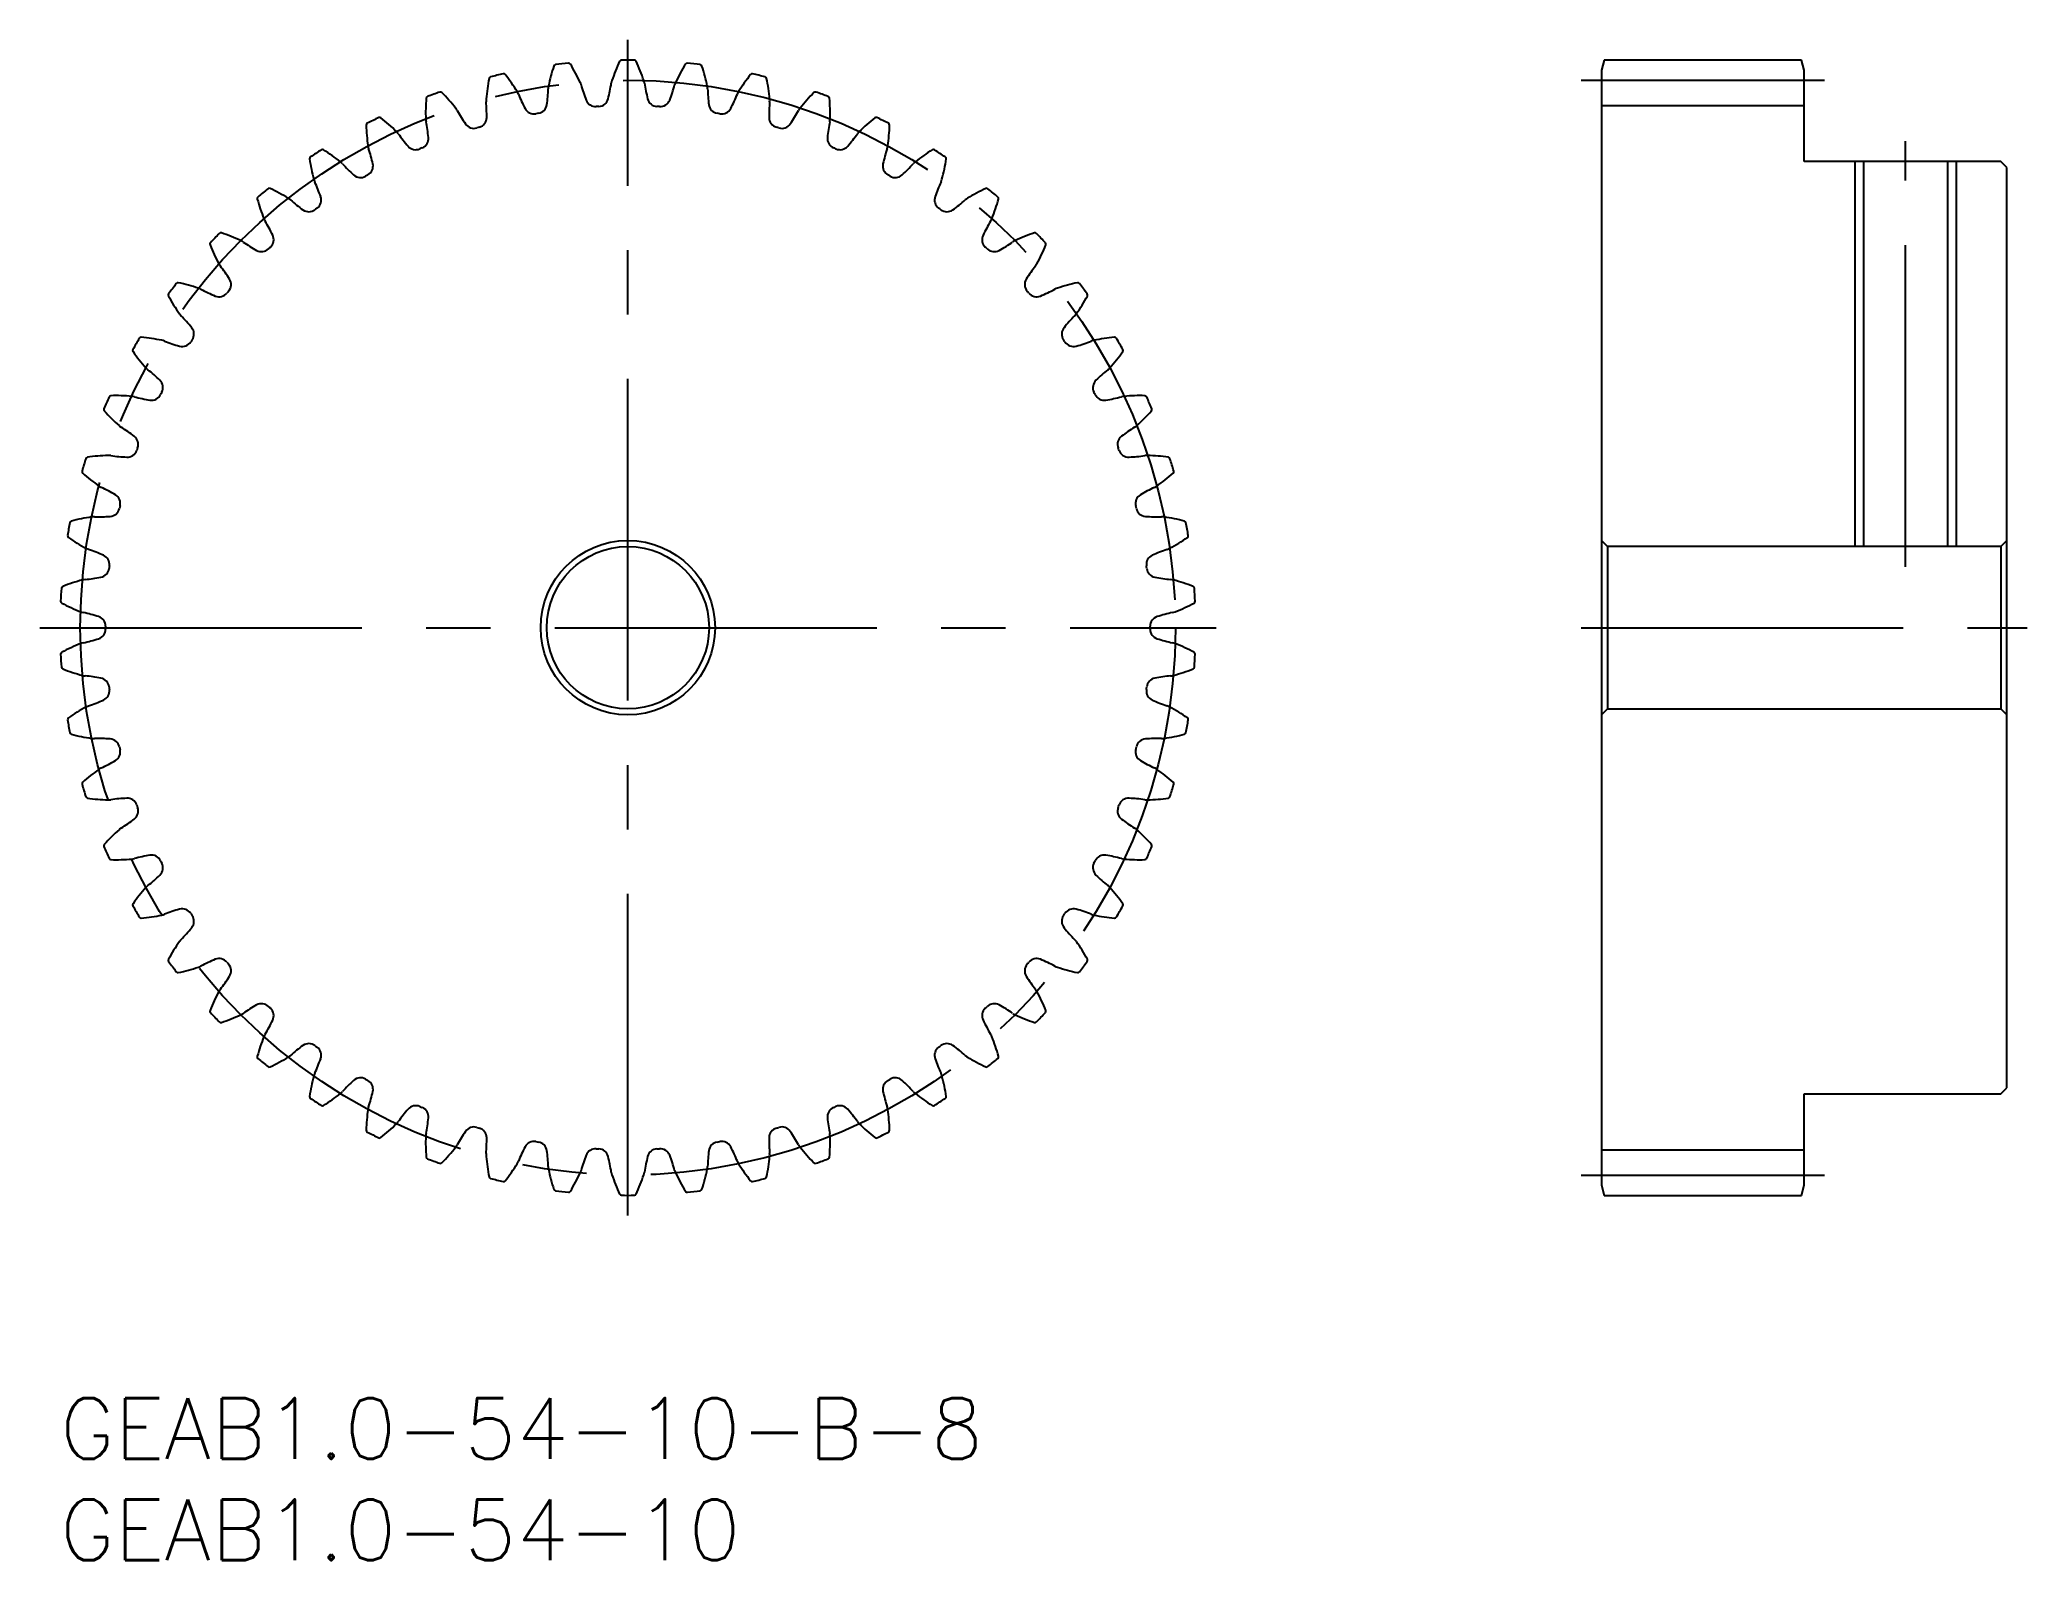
# Model space of a CAD drawing. Extents: x -1 to 97, y -8 to 67.
import ezdxf

# ---------------------------------------------------------------- set-up
doc = ezdxf.new("R2010")
doc.units = 0
doc.header["$LTSCALE"] = 0.5
doc.linetypes.add('CENTER', pattern=[50.8, 31.75, -6.35, 6.35, -6.35])
for name, color, linetype in [('MSM_CENTER', 1, 'CENTER'), ('MSM_CONTINUOUS', 7, 'CONTINUOUS'), ('MSM_NARROW', 5, 'CONTINUOUS'), ('MSM_PART_NUMBER', 7, 'CONTINUOUS')]:
    doc.layers.add(name, color=color, linetype=linetype)
doc.styles.get("Standard").update_dxf_attribs({"font": 'txt.shx', "height": 2, "bigfont": 'bigfont.shx'})

# ---------------------------------------------------------------- blocks, each defined once
blk = doc.blocks.new('*U3')
at = {"layer": 'MSM_PART_NUMBER'}
blk.add_text('GEAB1.0-54-10-B-8', height=3, dxfattribs=at).set_placement((0, -3))
blk = doc.blocks.new('*U4')
at = {"layer": 'MSM_PART_NUMBER'}
blk.add_text('GEAB1.0-54-10', height=3, dxfattribs=at).set_placement((0, -8))

msp = doc.modelspace()

# ---------------------------------------------------------------- linework, layer by layer
at = {"layer": 'MSM_CENTER'}
for p, q in [((28, 9), (28, 67)), ((75, 65), (87, 65)), ((91, 41), (91, 62)), ((-1, 38), (57, 38)), ((75, 38), (97, 38)), ((75, 11), (87, 11))]:
    msp.add_line(p, q, dxfattribs=at)
msp.add_circle((28, 38), 27, dxfattribs=at)
at = {"layer": 'MSM_CONTINUOUS'}
for p, q in [((76.134, 66), (76, 65.5)), ((85.866, 66), (76.134, 66)), ((86, 65.5), (85.866, 66)), ((76, 65.5), (76, 10.5)), ((86, 61), (86, 65.5)), ((76, 63.75), (86, 63.75)), ((95.7, 61), (86, 61)), ((88.933, 61), (88.933, 42)), ((93.067, 61), (93.067, 42)), ((96, 60.7), (95.7, 61)), ((96, 15.3), (96, 60.7)), ((76, 42.3), (76.3, 42)), ((95.7, 42), (96, 42.3)), ((95.7, 42), (76.3, 42)), ((76.3, 42), (76.3, 34)), ((95.7, 42), (95.7, 34)), ((76.3, 34), (76, 33.7)), ((76.3, 34), (95.7, 34)), ((96, 33.7), (95.7, 34)), ((86, 10.5), (86, 15)), ((86, 15), (95.7, 15)), ((95.7, 15), (96, 15.3)), ((76, 12.25), (86, 12.25)), ((76, 10.5), (76.134, 10)), ((76.134, 10), (85.866, 10)), ((85.866, 10), (86, 10.5))]:
    msp.add_line(p, q, dxfattribs=at)
for radius in [4.3, 4]:
    msp.add_circle((28, 38), radius, dxfattribs=at)
for centre, radius, start, end in [((32.901, 62.895), 9, 161.81425, 168.33333), ((24.445, 65.673), 0.1, 97.31953, 161.81425), ((28, 38), 28, 96.0138, 97.31953), ((25.077, 65.746), 0.1, 31.51909, 96.0138), ((17.49, 61.094), 9, 25, 31.51909), ((35.758, 62.158), 9, 155.14758, 161.66667), ((27.682, 65.898), 0.1, 90.65287, 155.14758), ((28, 38), 28, 89.34713, 90.65287), ((28.318, 65.898), 0.1, 24.85242, 89.34713), ((20.242, 62.158), 9, 18.33333, 24.85242), ((38.51, 61.094), 9, 148.48091, 155), ((30.923, 65.746), 0.1, 83.9862, 148.4809), ((28, 38), 28, 82.68047, 83.9862), ((31.555, 65.673), 0.1, 18.18575, 82.68041), ((23.099, 62.895), 9, 11.66667, 18.18575), ((29.978, 63.296), 9, 168.48091, 175), ((21.257, 65.073), 0.1, 103.9862, 168.48091), ((28, 38), 28, 102.68047, 103.9862), ((21.876, 65.22), 0.1, 38.18575, 102.68047), ((14.88, 59.717), 9, 31.66667, 38.18575), ((24.897, 64.548), 0.827, 168.33332, 177.90308), ((24.897, 64.548), 0.827, 15.43026, 25), ((33.702, 66.979), 8.308, 195.4376, 200.83975), ((18.972, 66.121), 8.308, 345.82692, 351.22906), ((28, 64.728), 0.827, 161.66666, 171.23641), ((28, 64.728), 0.827, 8.76359, 18.33333), ((37.028, 66.121), 8.308, 188.77094, 194.17308), ((22.298, 66.979), 8.308, 339.16025, 344.5624), ((31.103, 64.548), 0.827, 154.99998, 164.56974), ((31.103, 64.548), 0.827, 2.09692, 11.66668), ((41.12, 59.717), 9, 141.81424, 148.33333), ((34.124, 65.22), 0.1, 77.31953, 141.81423), ((28, 38), 28, 76.0138, 77.31953), ((34.743, 65.073), 0.1, 11.51909, 76.01374), ((26.022, 63.296), 9, 5, 11.51909), ((27.028, 63.354), 9, 175.14758, 181.66667), ((18.16, 64.107), 0.1, 110.65287, 175.14758), ((28, 38), 28, 109.34713, 110.65287), ((18.757, 64.324), 0.1, 44.85242, 109.34713), ((12.448, 58.047), 9, 38.33333, 44.85242), ((21.836, 64.008), 0.827, 174.99999, 184.56974), ((12.73, 63.281), 8.308, 359.16025, 4.5624), ((21.836, 64.008), 0.827, 22.09692, 31.66667), ((30.3, 67.445), 8.308, 202.10427, 207.50641), ((23.509, 63.863), 0.5, 279.85097, 352.49359), ((15.768, 64.883), 8.308, 352.49359, 357.89573), ((26.406, 64.202), 0.5, 200.83975, 273.48237), ((28, 38), 25.75, 93.1843, 93.48237), ((26.542, 64.209), 0.5, 273.1843, 345.82692), ((29.458, 64.209), 0.5, 194.17308, 266.8157), ((28, 38), 25.75, 86.51763, 86.8157), ((29.594, 64.202), 0.5, 266.51763, 339.16025), ((40.232, 64.883), 8.308, 182.10427, 187.50641), ((32.491, 63.863), 0.5, 187.50641, 260.14898), ((25.7, 67.445), 8.308, 332.49359, 337.89573), ((34.164, 64.008), 0.827, 148.33332, 157.90308), ((43.27, 63.281), 8.308, 175.4376, 180.83975), ((34.164, 64.008), 0.827, 355.43026, 5.00001), ((43.552, 58.047), 9, 135.14758, 141.66667), ((37.243, 64.324), 0.1, 70.65287, 135.14756), ((28, 38), 28, 69.34713, 70.65287), ((37.84, 64.107), 0.1, 4.85242, 69.34707), ((28.972, 63.354), 9, 358.33333, 4.85242), ((15.195, 62.788), 0.1, 117.31953, 181.81425), ((24.091, 63.07), 9, 181.81425, 188.33333), ((28, 38), 28, 116.0138, 117.31953), ((15.763, 63.073), 0.1, 51.51909, 116.0138), ((10.225, 56.106), 9, 45, 51.51909), ((18.858, 63.116), 0.827, 181.66666, 191.23641), ((9.898, 61.337), 8.308, 5.82692, 11.22906), ((18.858, 63.116), 0.827, 28.76359, 38.33333), ((26.866, 67.513), 8.308, 208.77094, 214.17308), ((20.406, 63.128), 0.5, 214.17308, 286.8157), ((20.537, 63.167), 0.5, 286.51764, 359.16025), ((23.375, 63.839), 0.5, 207.50641, 280.14904), ((28, 38), 25.75, 99.85096, 100.14904), ((28, 38), 25.75, 79.85096, 80.14904), ((32.625, 63.839), 0.5, 259.85096, 332.49359), ((35.463, 63.167), 0.5, 180.83975, 253.48237), ((35.594, 63.128), 0.5, 253.1843, 325.82692), ((29.134, 67.513), 8.308, 325.82692, 331.22906), ((37.142, 63.116), 0.827, 141.66665, 151.23641), ((46.102, 61.337), 8.308, 168.77094, 174.17308), ((37.142, 63.116), 0.827, 348.76359, 358.33334), ((45.775, 56.106), 9, 128.48091, 135), ((40.237, 63.073), 0.1, 63.9862, 128.4809), ((28, 38), 28, 62.68047, 63.9862), ((31.909, 63.07), 9, 351.66667, 358.18575), ((40.805, 62.788), 0.1, 358.18575, 62.68041), ((16.004, 61.885), 0.827, 188.33332, 197.90308), ((16.004, 61.885), 0.827, 35.43026, 45), ((23.447, 67.182), 8.308, 215.4376, 220.83975), ((17.54, 62.076), 0.5, 220.83975, 293.48237), ((17.666, 62.13), 0.5, 293.1843, 5.82692), ((28, 38), 25.75, 106.51763, 106.8157), ((28, 38), 25.75, 73.1843, 73.48237), ((38.334, 62.13), 0.5, 174.17308, 246.81565), ((38.46, 62.076), 0.5, 246.51763, 319.16025), ((32.553, 67.182), 8.308, 319.16025, 324.5624), ((39.996, 61.885), 0.827, 134.99998, 144.56974), ((39.996, 61.885), 0.827, 342.09692, 351.66668), ((12.404, 61.134), 0.1, 123.9862, 188.48091), ((21.207, 62.446), 9, 188.48091, 195), ((28, 38), 28, 122.68047, 123.9862), ((12.935, 61.483), 0.1, 58.18575, 122.68047), ((8.244, 53.92), 9, 51.66667, 58.18575), ((13.313, 60.331), 0.827, 42.09692, 51.66667), ((20.09, 66.456), 8.308, 222.10427, 227.50641), ((14.934, 60.767), 0.5, 299.85097, 12.49359), ((7.311, 59.078), 8.308, 12.49359, 17.89573), ((28, 38), 25.75, 113.1843, 113.48237), ((28, 38), 25.75, 66.51763, 66.81571), ((41.066, 60.767), 0.5, 167.50641, 240.14898), ((48.689, 59.078), 8.308, 162.10427, 167.50641), ((35.91, 66.456), 8.308, 312.49359, 317.89573), ((42.687, 60.331), 0.827, 128.33332, 137.90308), ((47.756, 53.92), 9, 121.81424, 128.33333), ((43.065, 61.483), 0.1, 57.31953, 121.81423), ((28, 38), 28, 56.0138, 57.31953), ((34.793, 62.446), 9, 345, 351.51909), ((43.596, 61.134), 0.1, 351.51909, 56.01374), ((13.313, 60.331), 0.827, 194.99999, 204.56974), ((5.004, 56.534), 8.308, 19.16025, 24.5624), ((14.816, 60.699), 0.5, 227.50641, 300.14904), ((28, 38), 25.75, 119.85096, 120.14904), ((28, 38), 25.75, 59.85096, 60.14904), ((41.184, 60.699), 0.5, 239.85096, 312.49359), ((50.996, 56.534), 8.308, 155.4376, 160.83975), ((42.687, 60.331), 0.827, 335.43026, 345.00001), ((9.824, 59.167), 0.1, 130.65287, 195.14758), ((18.415, 61.493), 9, 195.14758, 201.66667), ((28, 38), 28, 129.34713, 130.65287), ((10.311, 59.576), 0.1, 64.85242, 129.34712), ((6.529, 51.519), 9, 58.33333, 64.85242), ((10.819, 58.475), 0.827, 48.76359, 58.33333), ((16.84, 65.345), 8.308, 228.77094, 234.17308), ((12.379, 59.096), 0.5, 306.51764, 19.16025), ((43.621, 59.096), 0.5, 160.83975, 233.48232), ((39.16, 65.345), 8.308, 305.82692, 311.22906), ((45.181, 58.475), 0.827, 121.66665, 131.23641), ((49.471, 51.519), 9, 115.14758, 121.66667), ((45.689, 59.576), 0.1, 50.65287, 115.14757), ((28, 38), 28, 49.34713, 50.65287), ((37.585, 61.493), 9, 338.33333, 344.85242), ((46.176, 59.167), 0.1, 344.85242, 49.34707), ((10.819, 58.475), 0.827, 201.66666, 211.23641), ((3.008, 53.739), 8.308, 25.82692, 31.22906), ((12.27, 59.015), 0.5, 234.17308, 306.8157), ((28, 38), 25.75, 126.51763, 126.8157), ((28, 38), 25.75, 53.1843, 53.48237), ((43.73, 59.015), 0.5, 233.1843, 305.82692), ((52.992, 53.739), 8.308, 148.77094, 154.17308), ((45.181, 58.475), 0.827, 328.76359, 338.33334), ((7.489, 56.914), 0.1, 137.31953, 201.81425), ((15.752, 60.221), 9, 201.81425, 208.33333), ((28, 38), 28, 136.0138, 137.31953), ((7.926, 57.376), 0.1, 71.51909, 136.01379), ((5.105, 48.935), 9, 65, 71.51909), ((8.558, 56.342), 0.827, 55.43026, 65), ((13.741, 63.865), 8.308, 235.4376, 240.83975), ((10.036, 57.14), 0.5, 313.1843, 25.82692), ((45.964, 57.14), 0.5, 154.17308, 226.8157), ((42.259, 63.865), 8.308, 299.16025, 304.5624), ((47.442, 56.342), 0.827, 114.99999, 124.56974), ((50.895, 48.935), 9, 108.48091, 115), ((48.074, 57.376), 0.1, 43.9862, 108.4809), ((28, 38), 28, 42.68047, 43.9862), ((40.248, 60.221), 9, 331.66667, 338.18575), ((48.511, 56.914), 0.1, 338.18575, 42.68041), ((8.558, 56.342), 0.827, 208.33332, 217.90308), ((9.937, 57.047), 0.5, 240.83975, 313.48237), ((28, 38), 25.75, 133.1843, 133.48237), ((28, 38), 25.75, 46.51763, 46.8157), ((46.063, 57.047), 0.5, 226.51763, 299.16025), ((47.442, 56.342), 0.827, 322.09692, 331.66668), ((28, 38), 28, 142.68047, 143.9862), ((5.812, 54.915), 0.1, 78.18575, 142.68046), ((3.99, 46.203), 9, 71.66667, 78.18575), ((1.35, 50.731), 8.308, 32.49359, 37.89573), ((7.935, 54.925), 0.5, 319.85096, 32.49359), ((48.065, 54.925), 0.5, 147.50641, 220.14904), ((54.65, 50.731), 8.308, 142.10427, 147.50641), ((52.01, 46.203), 9, 101.81424, 108.33333), ((50.188, 54.915), 0.1, 37.31953, 101.81423), ((28, 38), 28, 36.0138, 37.31953), ((5.432, 54.405), 0.1, 143.9862, 208.48091), ((13.255, 58.649), 9, 208.48091, 215), ((6.561, 53.961), 0.827, 62.09692, 71.66667), ((10.835, 62.035), 8.308, 242.10427, 247.50641), ((7.848, 54.821), 0.5, 247.50641, 320.14904), ((28, 38), 25.75, 139.85096, 140.14904), ((28, 38), 25.75, 39.85096, 40.14904), ((48.152, 54.821), 0.5, 219.85096, 292.49359), ((45.165, 62.035), 8.308, 292.49359, 297.89573), ((49.439, 53.961), 0.827, 108.33332, 117.90308), ((42.745, 58.649), 9, 325, 331.51909), ((50.568, 54.405), 0.1, 331.51909, 36.01375), ((6.561, 53.961), 0.827, 214.99999, 224.56974), ((0.052, 47.551), 8.308, 39.16025, 44.5624), ((55.948, 47.551), 8.308, 135.4376, 140.83975), ((49.439, 53.961), 0.827, 315.43026, 325.00001), ((28, 38), 28, 149.34713, 150.65287), ((3.998, 52.224), 0.1, 84.85242, 149.34711), ((3.2, 43.36), 9, 78.33333, 84.85242), ((4.853, 51.364), 0.827, 68.76359, 78.33333), ((8.16, 59.879), 8.308, 248.77094, 254.17308), ((6.031, 52.368), 0.5, 254.17308, 326.8157), ((28, 38), 25.75, 146.51763, 146.8157), ((6.106, 52.482), 0.5, 326.51763, 39.16025), ((49.894, 52.482), 0.5, 140.83975, 213.48237), ((28, 38), 25.75, 33.1843, 33.48237), ((49.969, 52.368), 0.5, 213.1843, 285.82692), ((47.84, 59.879), 8.308, 285.82692, 291.22906), ((51.147, 51.364), 0.827, 101.66665, 111.23641), ((52.8, 43.36), 9, 95.14758, 101.66667), ((52.002, 52.224), 0.1, 30.65287, 95.14757), ((28, 38), 28, 29.34713, 30.65287), ((3.681, 51.674), 0.1, 150.65287, 215.14758), ((10.958, 56.797), 9, 215.14758, 221.66667), ((45.042, 56.797), 9, 318.33333, 324.85242), ((52.319, 51.674), 0.1, 324.85242, 29.34708), ((4.853, 51.364), 0.827, 221.66666, 231.23641), ((-0.868, 44.242), 8.308, 45.82692, 51.22906), ((4.573, 49.842), 0.5, 333.1843, 45.82692), ((51.427, 49.842), 0.5, 134.17308, 206.8157), ((56.868, 44.242), 8.308, 128.77094, 134.17308), ((51.147, 51.364), 0.827, 308.76359, 318.33334), ((28, 38), 28, 156.0138, 157.31953), ((2.509, 49.342), 0.1, 91.51909, 156.01378), ((2.745, 40.445), 9, 85, 91.51909), ((3.458, 48.587), 0.827, 75.43026, 85), ((5.755, 57.428), 8.308, 255.4376, 260.83975), ((4.512, 49.72), 0.5, 260.83975, 333.48237), ((28, 38), 25.75, 153.1843, 153.48237), ((28, 38), 25.75, 26.51763, 26.8157), ((51.488, 49.72), 0.5, 206.51763, 279.16025), ((50.245, 57.428), 8.308, 279.16025, 284.5624), ((52.542, 48.587), 0.827, 94.99998, 104.56974), ((53.255, 40.445), 9, 88.48091, 95), ((53.491, 49.342), 0.1, 23.9862, 88.4809), ((28, 38), 28, 22.68047, 23.9862), ((2.258, 48.758), 0.1, 157.31953, 221.81425), ((8.891, 54.692), 9, 221.81425, 228.33333), ((47.109, 54.692), 9, 311.66667, 318.18575), ((53.742, 48.758), 0.1, 318.18575, 22.68041), ((3.458, 48.587), 0.827, 228.33332, 237.90308), ((-1.397, 40.848), 8.308, 52.49359, 57.89573), ((3.357, 47.042), 0.5, 339.85096, 52.49359), ((52.643, 47.042), 0.5, 127.50641, 200.14904), ((57.397, 40.848), 8.308, 122.10427, 127.50641), ((52.542, 48.587), 0.827, 302.09692, 311.66668), ((28, 38), 28, 162.68047, 163.9862), ((1.365, 46.306), 0.1, 98.18575, 162.68046), ((2.632, 37.497), 9, 91.66667, 98.18575), ((2.395, 45.666), 0.827, 82.09692, 91.66667), ((3.649, 54.714), 8.308, 262.10427, 267.50641), ((3.31, 46.914), 0.5, 267.50641, 340.14898), ((28, 38), 25.75, 159.85096, 160.14904), ((28, 38), 25.75, 19.85096, 20.14904), ((52.69, 46.914), 0.5, 199.85096, 272.49359), ((52.351, 54.714), 8.308, 272.49359, 277.89573), ((53.605, 45.666), 0.827, 88.33332, 97.90308), ((53.368, 37.497), 9, 81.81425, 88.33333), ((54.635, 46.306), 0.1, 17.31953, 81.81424), ((28, 38), 28, 16.0138, 17.31953), ((1.183, 45.697), 0.1, 163.9862, 228.48091), ((7.082, 52.36), 9, 228.48091, 235), ((48.918, 52.36), 9, 305, 311.51909), ((54.817, 45.697), 0.1, 311.51909, 16.01375), ((2.395, 45.666), 0.827, 235, 244.56974), ((-1.529, 37.416), 8.308, 59.16025, 64.5624), ((2.473, 44.12), 0.5, 346.51763, 59.16025), ((53.527, 44.12), 0.5, 120.83975, 193.48237), ((57.529, 37.416), 8.308, 115.4376, 120.83975), ((53.605, 45.666), 0.827, 295.43026, 305.00001), ((28, 38), 28, 169.34713, 170.65287), ((0.581, 43.158), 0.1, 104.85242, 169.34711), ((2.862, 34.555), 9, 98.33333, 104.85242), ((1.678, 42.641), 0.827, 88.76359, 98.33333), ((1.874, 51.774), 8.308, 268.77094, 274.17308), ((2.442, 43.987), 0.5, 274.17308, 346.8157), ((28, 38), 25.75, 166.51763, 166.8157), ((28, 38), 25.75, 13.1843, 13.48237), ((53.558, 43.987), 0.5, 193.1843, 265.82692), ((54.126, 51.774), 8.308, 265.82692, 271.22906), ((54.322, 42.641), 0.827, 81.66665, 91.23641), ((53.138, 34.555), 9, 75.14758, 81.66667), ((55.419, 43.158), 0.1, 10.65287, 75.14757), ((28, 38), 28, 9.34713, 10.65287), ((0.47, 42.531), 0.1, 170.65287, 235.14758), ((5.556, 49.835), 9, 235.14758, 241.66667), ((50.444, 49.835), 9, 298.33333, 304.85242), ((55.53, 42.531), 0.1, 304.85242, 9.34708), ((1.678, 42.641), 0.827, 241.66667, 251.23641), ((-1.262, 33.992), 8.308, 65.82692, 71.22906), ((1.936, 41.115), 0.5, 353.1843, 65.82692), ((54.064, 41.115), 0.5, 114.17308, 186.8157), ((57.262, 33.992), 8.308, 108.77094, 114.17308), ((54.322, 42.641), 0.827, 288.76359, 298.33334), ((3.432, 31.66), 9, 105, 111.51909), ((1.317, 39.554), 0.827, 95.43026, 105), ((0.451, 48.648), 8.308, 275.4376, 280.83975), ((1.92, 40.98), 0.5, 280.83975, 353.48237), ((28, 38), 25.75, 173.1843, 173.48237), ((28, 38), 25.75, 6.51763, 6.8157), ((54.08, 40.98), 0.5, 186.51763, 259.16025), ((55.549, 48.648), 8.308, 259.16025, 264.5624), ((54.683, 39.554), 0.827, 74.99998, 84.56974), ((52.568, 31.66), 9, 68.48091, 75), ((28, 38), 28, 176.0138, 177.31953), ((0.131, 39.305), 0.1, 177.31953, 241.81425), ((0.167, 39.94), 0.1, 111.51909, 176.01378), ((4.334, 47.149), 9, 241.81425, 248.33333), ((51.666, 47.149), 9, 291.66667, 298.18575), ((55.833, 39.94), 0.1, 3.9862, 68.48091), ((55.869, 39.305), 0.1, 298.18575, 2.68041), ((28, 38), 28, 2.68047, 3.9862), ((1.317, 39.554), 0.827, 248.33333, 257.90308), ((-0.599, 30.622), 8.308, 72.49359, 77.89573), ((1.75, 38.068), 0.5, 359.85096, 72.49359), ((54.25, 38.068), 0.5, 107.50641, 180.14904), ((56.599, 30.622), 8.308, 102.10427, 107.50641), ((54.683, 39.554), 0.827, 282.09692, 291.66667), ((1.317, 36.446), 0.827, 102.09692, 111.66667), ((-0.599, 45.378), 8.308, 282.10427, 287.50641), ((1.75, 37.932), 0.5, 287.50641, 0.14904), ((28, 38), 25.75, 179.85096, 180.14904), ((28, 38), 25.75, 359.85096, 0.14904), ((54.25, 37.932), 0.5, 179.85096, 252.49359), ((56.599, 45.378), 8.308, 252.49359, 257.89573), ((54.683, 36.446), 0.827, 68.33332, 77.90308), ((0.131, 36.695), 0.1, 118.18575, 182.68044), ((28, 38), 28, 182.68047, 183.9862), ((4.334, 28.851), 9, 111.66667, 118.18575), ((51.666, 28.851), 9, 61.81425, 68.33333), ((55.869, 36.695), 0.1, 357.31953, 61.81424), ((28, 38), 28, 356.0138, 357.31953), ((0.167, 36.06), 0.1, 183.9862, 248.48091), ((3.432, 44.34), 9, 248.48091, 255), ((1.317, 36.446), 0.827, 255, 264.56974), ((0.451, 27.352), 8.308, 79.16025, 84.5624), ((1.92, 35.02), 0.5, 6.51763, 79.16025), ((54.08, 35.02), 0.5, 100.83975, 173.48237), ((55.549, 27.352), 8.308, 95.4376, 100.83975), ((54.683, 36.446), 0.827, 275.43026, 285.00001), ((52.568, 44.34), 9, 285, 291.51909), ((55.833, 36.06), 0.1, 291.51909, 356.01375), ((-1.262, 42.008), 8.308, 288.77094, 294.17308), ((1.936, 34.885), 0.5, 294.17308, 6.8157), ((28, 38), 25.75, 186.51763, 186.8157), ((54.064, 34.885), 0.5, 173.1843, 245.82692), ((28, 38), 25.75, 353.1843, 353.48237), ((57.262, 42.008), 8.308, 245.82692, 251.22906), ((0.47, 33.469), 0.1, 124.85242, 189.3471), ((28, 38), 28, 189.34713, 190.65287), ((5.556, 26.165), 9, 118.33333, 124.85242), ((1.678, 33.359), 0.827, 108.76359, 118.33333), ((54.322, 33.359), 0.827, 61.66665, 71.23641), ((50.444, 26.165), 9, 55.14758, 61.66667), ((28, 38), 28, 349.34713, 350.65287), ((55.53, 33.469), 0.1, 350.65287, 55.14757), ((0.581, 32.842), 0.1, 190.65287, 255.14758), ((2.862, 41.445), 9, 255.14758, 261.66667), ((1.678, 33.359), 0.827, 261.66667, 271.23641), ((1.874, 24.226), 8.308, 85.82692, 91.22906), ((2.442, 32.013), 0.5, 13.1843, 85.82692), ((53.558, 32.013), 0.5, 94.17308, 166.8157), ((54.126, 24.226), 8.308, 88.77094, 94.17308), ((54.322, 33.359), 0.827, 268.76359, 278.33334), ((53.138, 41.445), 9, 278.33333, 284.85242), ((55.419, 32.842), 0.1, 284.85242, 349.34708), ((-1.529, 38.584), 8.308, 295.4376, 300.83975), ((2.473, 31.88), 0.5, 300.83975, 13.48237), ((28, 38), 25.75, 193.1843, 193.48237), ((53.527, 31.88), 0.5, 166.51763, 239.16025), ((28, 38), 25.75, 346.51763, 346.8157), ((57.529, 38.584), 8.308, 239.16025, 244.5624), ((7.082, 23.64), 9, 125, 131.51909), ((2.395, 30.334), 0.827, 115.43026, 125), ((53.605, 30.334), 0.827, 54.99998, 64.56974), ((48.918, 23.64), 9, 48.48091, 55), ((1.183, 30.303), 0.1, 131.51909, 196.01377), ((28, 38), 28, 196.0138, 197.31953), ((1.365, 29.694), 0.1, 197.31953, 261.81425), ((2.632, 38.503), 9, 261.81425, 268.33333), ((2.395, 30.334), 0.827, 268.33332, 277.90308), ((3.649, 21.286), 8.308, 92.49359, 97.89573), ((3.31, 29.086), 0.5, 19.85096, 92.49359), ((52.69, 29.086), 0.5, 87.50641, 160.14904), ((52.351, 21.286), 8.308, 82.10427, 87.50641), ((53.605, 30.334), 0.827, 262.09692, 271.66667), ((53.368, 38.503), 9, 271.66667, 278.18575), ((54.635, 29.694), 0.1, 278.18575, 342.68042), ((28, 38), 28, 342.68047, 343.9862), ((54.817, 30.303), 0.1, 343.9862, 48.48091), ((-1.397, 35.152), 8.308, 302.10427, 307.50641), ((3.357, 28.958), 0.5, 307.50641, 20.14904), ((28, 38), 25.75, 199.85096, 200.14904), ((52.643, 28.958), 0.5, 159.85096, 232.49359), ((28, 38), 25.75, 339.85096, 340.14904), ((57.397, 35.152), 8.308, 232.49359, 237.89573), ((8.891, 21.308), 9, 131.66667, 138.18575), ((3.458, 27.413), 0.827, 122.09692, 131.66667), ((52.542, 27.413), 0.827, 48.33332, 57.90308), ((47.109, 21.308), 9, 41.81425, 48.33333), ((2.258, 27.242), 0.1, 138.18575, 202.68044), ((28, 38), 28, 202.68047, 203.9862), ((2.509, 26.658), 0.1, 203.9862, 268.4809), ((2.745, 35.555), 9, 268.48091, 275), ((3.458, 27.413), 0.827, 275, 284.56974), ((5.755, 18.572), 8.308, 99.16025, 104.5624), ((4.512, 26.28), 0.5, 26.51763, 99.16025), ((28, 38), 25.75, 206.51763, 206.8157), ((28, 38), 25.75, 333.1843, 333.48237), ((51.488, 26.28), 0.5, 80.83975, 153.48237), ((50.245, 18.572), 8.308, 75.4376, 80.83975), ((52.542, 27.413), 0.827, 255.43026, 265.00001), ((53.255, 35.555), 9, 265, 271.51909), ((53.491, 26.658), 0.1, 271.51909, 336.01375), ((28, 38), 28, 336.0138, 337.31953), ((53.742, 27.242), 0.1, 337.31953, 41.81425), ((-0.868, 31.758), 8.308, 308.77094, 314.17308), ((4.573, 26.158), 0.5, 314.17308, 26.8157), ((51.427, 26.158), 0.5, 153.1843, 225.82692), ((56.868, 31.758), 8.308, 225.82692, 231.22906), ((10.958, 19.203), 9, 138.33333, 144.85242), ((4.853, 24.636), 0.827, 128.76359, 138.33333), ((51.147, 24.636), 0.827, 41.66666, 51.23641), ((45.042, 19.203), 9, 35.14758, 41.66667), ((3.681, 24.326), 0.1, 144.85242, 209.3471), ((28, 38), 28, 209.34713, 210.65287), ((3.998, 23.776), 0.1, 210.65287, 275.14757), ((3.2, 32.64), 9, 275.14758, 281.66667), ((4.853, 24.636), 0.827, 281.66666, 291.23641), ((8.16, 16.121), 8.308, 105.82692, 111.22906), ((6.031, 23.632), 0.5, 33.1843, 105.82692), ((28, 38), 25.75, 213.1843, 213.48237), ((6.106, 23.518), 0.5, 320.83975, 33.48237), ((49.894, 23.518), 0.5, 146.51763, 219.16025), ((28, 38), 25.75, 326.51763, 326.8157), ((49.969, 23.632), 0.5, 74.17308, 146.8157), ((47.84, 16.121), 8.308, 68.77094, 74.17308), ((51.147, 24.636), 0.827, 248.76359, 258.33334), ((52.8, 32.64), 9, 258.33333, 264.85242), ((52.002, 23.776), 0.1, 264.85242, 329.34709), ((28, 38), 28, 329.34713, 330.65287), ((52.319, 24.326), 0.1, 330.65287, 35.14757), ((6.561, 22.039), 0.827, 135.43026, 145), ((0.052, 28.449), 8.308, 315.4376, 320.83975), ((55.948, 28.449), 8.308, 219.16025, 224.5624), ((49.439, 22.039), 0.827, 34.99999, 44.56974), ((5.432, 21.595), 0.1, 151.51909, 216.01377), ((13.255, 17.351), 9, 145, 151.51909), ((10.835, 13.965), 8.308, 112.49359, 117.89573), ((7.848, 21.179), 0.5, 39.85096, 112.49359), ((48.152, 21.179), 0.5, 67.50641, 140.14898), ((45.165, 13.965), 8.308, 62.10427, 67.50641), ((42.745, 17.351), 9, 28.48091, 35), ((50.568, 21.595), 0.1, 323.9862, 28.4809), ((28, 38), 28, 216.0138, 217.31953), ((5.812, 21.085), 0.1, 217.31953, 281.81423), ((3.99, 29.797), 9, 281.81424, 288.33333), ((6.561, 22.039), 0.827, 288.33332, 297.90308), ((1.35, 25.269), 8.308, 322.10427, 327.50641), ((28, 38), 25.75, 219.85096, 220.14904), ((7.935, 21.075), 0.5, 327.50641, 40.14904), ((48.065, 21.075), 0.5, 139.85096, 212.49359), ((54.65, 25.269), 8.308, 212.49359, 217.89573), ((28, 38), 25.75, 319.85096, 320.14904), ((49.439, 22.039), 0.827, 242.09692, 251.66667), ((52.01, 29.797), 9, 251.66667, 258.18575), ((50.188, 21.085), 0.1, 258.18575, 322.68042), ((28, 38), 28, 322.68047, 323.9862), ((15.752, 15.779), 9, 151.66667, 158.18575), ((8.558, 19.658), 0.827, 142.09692, 151.66667), ((47.442, 19.658), 0.827, 28.33332, 37.90308), ((40.248, 15.779), 9, 21.81425, 28.33333), ((7.489, 19.086), 0.1, 158.18575, 222.68043), ((28, 38), 28, 222.68047, 223.9862), ((5.105, 27.065), 9, 288.48091, 295), ((8.558, 19.658), 0.827, 294.99999, 304.56974), ((13.741, 12.135), 8.308, 119.16025, 124.5624), ((9.937, 18.953), 0.5, 46.51763, 119.16025), ((3.008, 22.261), 8.308, 328.77094, 334.17308), ((28, 38), 25.75, 226.51763, 226.8157), ((10.036, 18.86), 0.5, 334.17308, 46.8157), ((45.964, 18.86), 0.5, 133.1843, 205.82692), ((52.992, 22.261), 8.308, 205.82692, 211.22906), ((28, 38), 25.75, 313.1843, 313.48237), ((46.063, 18.953), 0.5, 60.83975, 133.48237), ((42.259, 12.135), 8.308, 55.4376, 60.83975), ((47.442, 19.658), 0.827, 235.43026, 245.00001), ((50.895, 27.065), 9, 245, 251.51909), ((28, 38), 28, 316.0138, 317.31953), ((48.511, 19.086), 0.1, 317.31981, 21.81425), ((7.926, 18.624), 0.1, 223.9862, 288.4809), ((18.415, 14.507), 9, 158.33333, 164.85242), ((10.819, 17.525), 0.827, 148.76359, 158.33333), ((45.181, 17.525), 0.827, 21.66665, 31.23641), ((37.585, 14.507), 9, 15.14758, 21.66667), ((48.074, 18.624), 0.1, 251.51909, 316.01375), ((9.824, 16.833), 0.1, 164.85242, 229.34709), ((28, 38), 28, 229.34713, 230.65287), ((6.529, 24.481), 9, 295.14758, 301.66667), ((10.819, 17.525), 0.827, 301.66666, 311.23641), ((16.84, 10.655), 8.308, 125.82692, 131.22906), ((12.27, 16.985), 0.5, 53.1843, 125.82692), ((5.004, 19.466), 8.308, 335.4376, 340.83975), ((28, 38), 25.75, 233.1843, 233.48237), ((12.379, 16.904), 0.5, 340.83975, 53.48237), ((43.621, 16.904), 0.5, 126.51763, 199.16025), ((50.996, 19.466), 8.308, 199.16025, 204.5624), ((28, 38), 25.75, 306.51763, 306.8157), ((43.73, 16.985), 0.5, 54.17308, 126.8157), ((39.16, 10.655), 8.308, 48.77094, 54.17308), ((45.181, 17.525), 0.827, 228.76359, 238.33334), ((49.471, 24.481), 9, 238.33333, 244.85242), ((28, 38), 28, 309.34713, 310.65287), ((46.176, 16.833), 0.1, 310.65287, 15.14757), ((10.311, 16.424), 0.1, 230.65287, 295.14758), ((21.207, 13.554), 9, 165, 171.51909), ((13.313, 15.669), 0.827, 155.43026, 165), ((14.816, 15.301), 0.5, 59.85096, 132.49359), ((28, 38), 25.75, 239.85096, 240.14904), ((28, 38), 25.75, 299.85096, 300.14904), ((41.184, 15.301), 0.5, 47.50641, 120.14904), ((42.687, 15.669), 0.827, 14.99998, 24.56974), ((34.793, 13.554), 9, 8.48091, 15), ((45.689, 16.424), 0.1, 244.85242, 309.34709), ((12.404, 14.866), 0.1, 171.51909, 236.01376), ((28, 38), 28, 236.0138, 237.31953), ((8.244, 22.08), 9, 301.81425, 308.33333), ((13.313, 15.669), 0.827, 308.33332, 317.90308), ((20.09, 9.544), 8.308, 132.49359, 137.89573), ((14.934, 15.233), 0.5, 347.50641, 60.14904), ((7.311, 16.922), 8.308, 342.10427, 347.50641), ((41.066, 15.233), 0.5, 119.85096, 192.49359), ((48.689, 16.922), 8.308, 192.49359, 197.89573), ((35.91, 9.544), 8.308, 42.10427, 47.50641), ((42.687, 15.669), 0.827, 222.09692, 231.66667), ((47.756, 22.08), 9, 231.66667, 238.18575), ((28, 38), 28, 302.68047, 303.9862), ((43.596, 14.866), 0.1, 303.9862, 8.4809), ((12.935, 14.517), 0.1, 237.31953, 301.81425), ((24.091, 12.93), 9, 171.66667, 178.18575), ((16.004, 14.115), 0.827, 162.09692, 171.66667), ((23.447, 8.818), 8.308, 139.16025, 144.5624), ((17.54, 13.924), 0.5, 66.51763, 139.16025), ((28, 38), 25.75, 246.51763, 246.8157), ((17.666, 13.87), 0.5, 354.17308, 66.8157), ((9.898, 14.663), 8.308, 348.77094, 354.17308), ((38.334, 13.87), 0.5, 113.1843, 185.82692), ((46.102, 14.663), 8.308, 185.82692, 191.22906), ((28, 38), 25.75, 293.1843, 293.48237), ((38.46, 13.924), 0.5, 40.83975, 113.48232), ((32.553, 8.818), 8.308, 35.4376, 40.83975), ((39.996, 14.115), 0.827, 8.33332, 17.90308), ((31.909, 12.93), 9, 1.81425, 8.33333), ((43.065, 14.517), 0.1, 238.18575, 302.68042), ((15.195, 13.212), 0.1, 178.18575, 242.68043), ((28, 38), 28, 242.68047, 243.9862), ((15.763, 12.927), 0.1, 243.9862, 308.48091), ((10.225, 19.894), 9, 308.48091, 315), ((16.004, 14.115), 0.827, 314.99999, 324.56974), ((27.028, 12.646), 9, 178.33333, 184.85242), ((18.858, 12.884), 0.827, 168.76359, 178.33333), ((26.866, 8.487), 8.308, 145.82692, 151.22906), ((20.406, 12.872), 0.5, 73.1843, 145.82692), ((28, 38), 25.75, 253.1843, 253.48237), ((20.537, 12.833), 0.5, 0.83975, 73.48237), ((12.73, 12.719), 8.308, 355.4376, 0.83975), ((43.27, 12.719), 8.308, 179.16025, 184.5624), ((35.463, 12.833), 0.5, 106.51763, 179.16025), ((28, 38), 25.75, 286.51763, 286.8157), ((35.594, 12.872), 0.5, 34.17308, 106.8157), ((29.134, 8.487), 8.308, 28.77094, 34.17308), ((28.972, 12.646), 9, 355.14758, 1.66667), ((37.142, 12.884), 0.827, 1.66665, 11.23641), ((39.996, 14.115), 0.827, 215.43026, 225), ((45.775, 19.894), 9, 225, 231.51909), ((40.237, 12.927), 0.1, 231.51909, 296.01376), ((28, 38), 28, 296.0138, 297.31953), ((40.805, 13.212), 0.1, 297.31953, 1.81425), ((18.16, 11.893), 0.1, 184.85242, 249.34709), ((28, 38), 28, 249.34713, 250.65287), ((12.448, 17.953), 9, 315.14758, 321.66667), ((18.858, 12.884), 0.827, 321.66666, 331.23641), ((21.836, 11.992), 0.827, 175.43026, 185), ((29.978, 12.704), 9, 185, 191.51909), ((30.3, 8.555), 8.308, 152.49359, 157.89573), ((23.375, 12.161), 0.5, 79.85096, 152.49359), ((28, 38), 25.75, 259.85096, 260.14904), ((23.509, 12.137), 0.5, 7.50641, 80.14904), ((15.768, 11.117), 8.308, 2.10427, 7.50641), ((33.702, 9.021), 8.308, 159.16025, 164.5624), ((26.406, 11.798), 0.5, 86.51763, 159.16025), ((28, 38), 25.75, 266.51763, 266.8157), ((26.542, 11.791), 0.5, 14.17308, 86.8157), ((18.972, 9.879), 8.308, 8.77094, 14.17308), ((37.028, 9.879), 8.308, 165.82692, 171.22906), ((29.458, 11.791), 0.5, 93.1843, 165.82692), ((28, 38), 25.75, 273.1843, 273.48237), ((29.594, 11.798), 0.5, 20.83975, 93.48232), ((22.298, 9.021), 8.308, 15.4376, 20.83975), ((40.232, 11.117), 8.308, 172.49359, 177.89573), ((32.491, 12.137), 0.5, 99.85096, 172.49359), ((28, 38), 25.75, 279.85096, 280.14904), ((32.625, 12.161), 0.5, 27.50641, 100.14898), ((25.7, 8.555), 8.308, 22.10427, 27.50641), ((26.022, 12.704), 9, 348.48091, 355), ((34.164, 11.992), 0.827, 354.99999, 4.56974), ((37.142, 12.884), 0.827, 208.76359, 218.33333), ((43.552, 17.953), 9, 218.33333, 224.85242), ((28, 38), 28, 289.34713, 290.65287), ((37.84, 11.893), 0.1, 290.65287, 355.14758), ((18.757, 11.676), 0.1, 250.65287, 315.14758), ((21.257, 10.927), 0.1, 191.51909, 256.01376), ((28, 38), 28, 256.0138, 257.31953), ((14.88, 16.283), 9, 321.81425, 328.33333), ((21.836, 11.992), 0.827, 328.33332, 337.90308), ((24.897, 11.452), 0.827, 182.09692, 191.66667), ((32.901, 13.105), 9, 191.66667, 198.18575), ((17.49, 14.906), 9, 328.48091, 335), ((24.897, 11.452), 0.827, 334.99998, 344.56974), ((28, 11.272), 0.827, 188.76359, 198.33333), ((35.758, 13.842), 9, 198.33333, 204.85242), ((20.242, 13.842), 9, 335.14758, 341.66667), ((28, 11.272), 0.827, 341.66665, 351.23641), ((31.103, 11.452), 0.827, 195.43026, 205), ((38.51, 14.906), 9, 205, 211.51909), ((23.099, 13.105), 9, 341.81425, 348.33333), ((31.103, 11.452), 0.827, 348.33332, 357.90308), ((34.164, 11.992), 0.827, 202.09692, 211.66667), ((41.12, 16.283), 9, 211.66667, 218.18575), ((28, 38), 28, 282.68047, 283.9862), ((34.743, 10.927), 0.1, 283.9862, 348.48091), ((37.243, 11.676), 0.1, 224.85242, 289.34709), ((21.876, 10.78), 0.1, 257.31953, 321.81425), ((24.445, 10.327), 0.1, 198.18575, 262.68043), ((28, 38), 28, 262.68047, 263.9862), ((25.077, 10.254), 0.1, 263.9862, 328.48091), ((27.682, 10.102), 0.1, 204.85242, 269.34709), ((28, 38), 28, 269.34713, 270.65287), ((28.318, 10.102), 0.1, 270.65287, 335.14758), ((30.923, 10.254), 0.1, 211.51909, 276.01376), ((28, 38), 28, 276.0138, 277.31953), ((31.555, 10.327), 0.1, 277.31953, 341.81425), ((34.124, 10.78), 0.1, 218.18575, 282.68042)]:
    msp.add_arc(centre, radius, start, end, dxfattribs=at)
at = {"layer": 'MSM_NARROW'}
for p, q in [((88.5, 61), (88.5, 42)), ((93.5, 61), (93.5, 42))]:
    msp.add_line(p, q, dxfattribs=at)

# ---------------------------------------------------------------- block references
at = {"layer": 'MSM_CONTINUOUS'}
for name in ['*U3', '*U4']:
    msp.add_blockref(name, (0, 0), dxfattribs=at)

doc.saveas('drawing.dxf')
